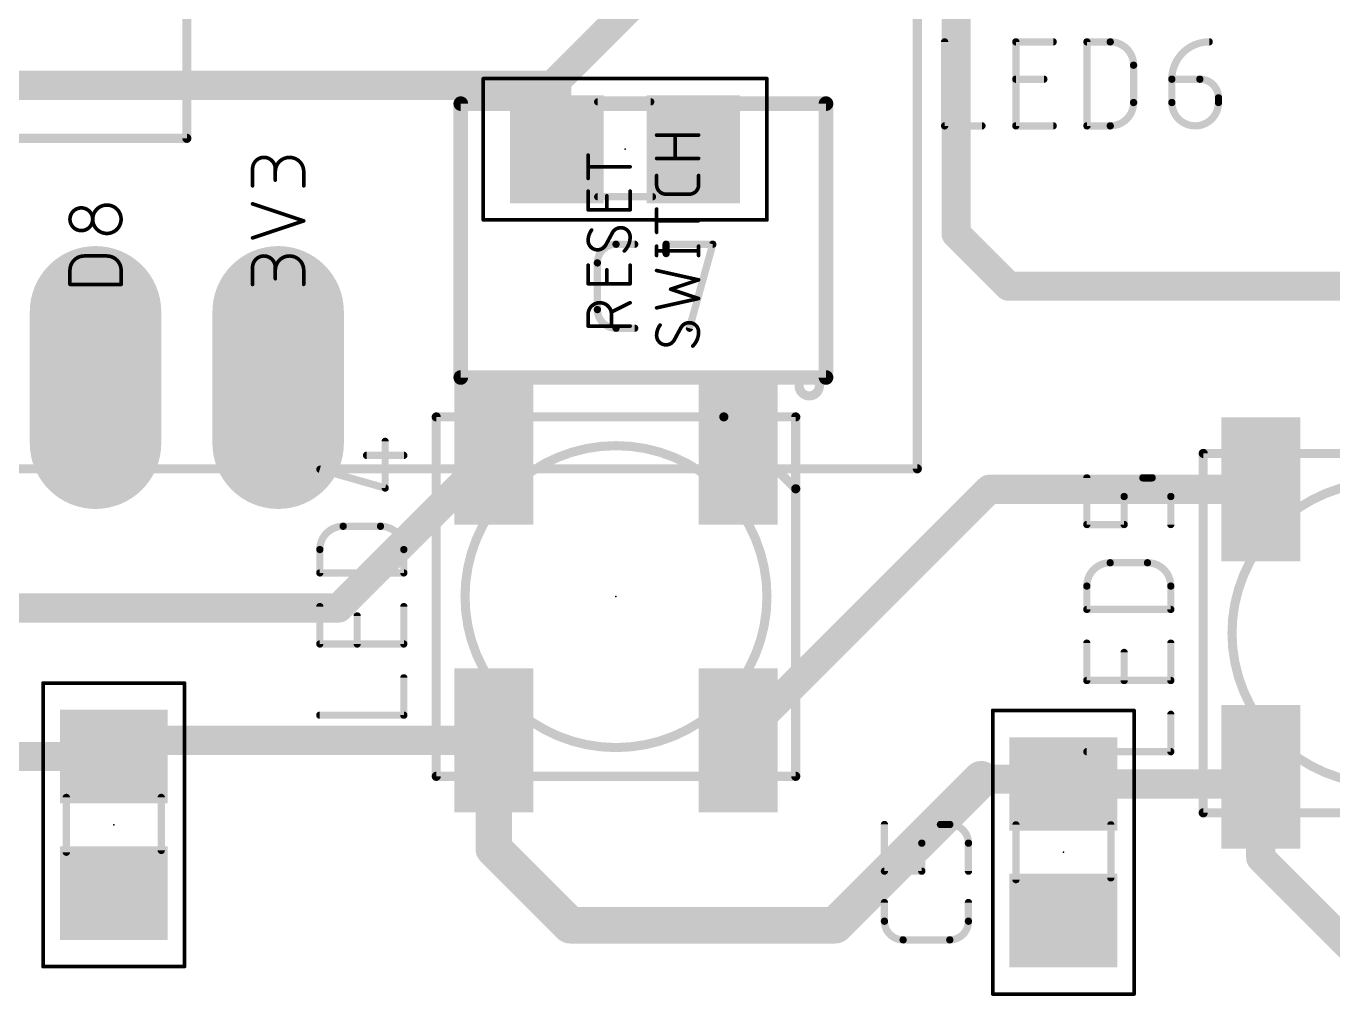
# Model space of a CAD drawing. Extents: x -64 to 81, y -144 to 13.
# Drawn here: x 5.38 to 23.56, y -107.66 to -94.17 of the extents above; entities that cross this region are included whole.
import ezdxf

# ---------------------------------------------------------------- set-up
doc = ezdxf.new("R2010")
doc.units = 0
for name, color, linetype in [('1', 12, 'CONTINUOUS'), ('17', 110, 'CONTINUOUS'), ('21', 253, 'CONTINUOUS'), ('23', 53, 'CONTINUOUS'), ('25', 253, 'CONTINUOUS'), ('39', 12, 'CONTINUOUS'), ('51', 253, 'CONTINUOUS')]:
    doc.layers.add(name, color=color, linetype=linetype)

# ---------------------------------------------------------------- blocks, each defined once
blk = doc.blocks.new('RECT')
blk.add_solid([(-0.5, -0.5), (0.5, -0.5), (-0.5, 0.5), (0.5, 0.5)])
blk = doc.blocks.new('LONGP100')
at = {"const_width": 1}
blk.add_lwpolyline([(-0.5, 0), (0.5, 0)], dxfattribs=at)
at = {"const_width": 0.5}
for points in [[(-0.5, 0.25, 1), (-0.5, -0.25)], [(0.5, -0.25, 1), (0.5, 0.25)]]:
    blk.add_lwpolyline(points, format="xyb", dxfattribs=at)

msp = doc.modelspace()

# ---------------------------------------------------------------- linework, layer by layer
at = {"layer": '1'}
for points, const_width in [([(16.256, -91.44), (12.766, -94.93)], 0.4064), ([(18.32, -97.06), (18.32, -93.14)], 0.4064), ([(12.639, -94.996), (-4.445, -94.996)], 0.4064), ([(12.766, -95.123), (12.639, -94.996)], 0.4064), ([(12.766, -94.93), (12.766, -95.885)], 0.4064), ([(12.766, -95.885), (12.766, -95.123)], 0.4064), ([(19.05, -97.79), (18.32, -97.06)], 0.4064), ([(27.178, -97.79), (19.05, -97.79)], 0.4064), ([(11.889, -100.108), (9.73, -102.267)], 0.4064), ([(18.781, -100.616), (15.289, -104.108)], 0.4064), ([(22.557, -100.616), (18.781, -100.616)], 0.4064), ([(9.73, -102.267), (-1.538, -102.267)], 0.4064), ([(6.829, -104.108), (6.604, -104.333)], 0.4064), ([(11.889, -104.108), (6.829, -104.108)], 0.4064), ([(11.889, -104.108), (11.889, -105.615)], 0.508), ([(6.604, -104.333), (1.27, -104.333)], 0.4064), ([(18.669, -104.648), (16.637, -106.68)], 0.508), ([(18.669, -104.648), (19.746, -104.648)], 0.4064), ([(19.812, -104.714), (19.746, -104.648)], 0.4064), ([(22.557, -104.616), (22.459, -104.714)], 0.4064), ([(22.557, -104.616), (22.557, -105.742)], 0.4064), ([(22.459, -104.714), (19.812, -104.714)], 0.4064), ([(11.889, -105.615), (12.954, -106.68)], 0.508), ([(22.557, -105.742), (24.003, -107.188)], 0.4064), ([(12.954, -106.68), (16.637, -106.68)], 0.508)]:
    msp.add_lwpolyline(points, dxfattribs=dict(at, const_width=const_width))
for points, const_width in [([(12.7108, -94.9242, 1), (12.5672, -95.0678)], 0.2032), ([(12.639, -95.0976, 1), (12.639, -94.8944)], 0.2032), ([(12.8676, -94.93, 1), (12.6644, -94.93)], 0.2032), ([(12.6942, -94.8582, 1), (12.8378, -95.0018)], 0.2032), ([(12.8676, -95.123, 1), (12.6644, -95.123)], 0.2032), ([(12.6942, -95.1948, 1), (12.8378, -95.0512)], 0.2032), ([(12.6644, -95.885, 1), (12.8676, -95.885)], 0.2032), ([(12.6644, -95.885, 1), (12.8676, -95.885)], 0.2032), ([(18.3918, -96.9882, 1), (18.2482, -97.1318)], 0.2032), ([(18.2184, -97.06, 1), (18.4216, -97.06)], 0.2032), ([(19.05, -97.6884, 1), (19.05, -97.8916)], 0.2032), ([(18.9782, -97.8618, 1), (19.1218, -97.7182)], 0.2032), ([(11.9608, -100.1798, 1), (11.8172, -100.0362)], 0.2032), ([(18.781, -100.5144, 1), (18.781, -100.7176)], 0.2032), ([(18.8528, -100.6878, 1), (18.7092, -100.5442)], 0.2032), ([(22.557, -100.7176, 1), (22.557, -100.5144)], 0.2032), ([(9.6582, -102.1952, 1), (9.8018, -102.3388)], 0.2032), ([(9.73, -102.3686, 1), (9.73, -102.1654)], 0.2032), ([(6.829, -104.0064, 1), (6.829, -104.2096)], 0.2032), ([(6.9008, -104.1798, 1), (6.7572, -104.0362)], 0.2032), ([(12.016, -104.108, 1), (11.762, -104.108)], 0.254), ([(11.889, -104.2096, 1), (11.889, -104.0064)], 0.2032), ([(15.2172, -104.0362, 1), (15.3608, -104.1798)], 0.2032), ([(6.604, -104.4346, 1), (6.604, -104.2314)], 0.2032), ([(6.5322, -104.2612, 1), (6.6758, -104.4048)], 0.2032), ([(18.7588, -104.7378, 1), (18.5792, -104.5582)], 0.254), ([(18.669, -104.5464, 1), (18.669, -104.7496)], 0.2032), ([(19.8178, -104.5762, 1), (19.6742, -104.7198)], 0.2032), ([(19.746, -104.7496, 1), (19.746, -104.5464)], 0.2032), ([(22.6586, -104.616, 1), (22.4554, -104.616)], 0.2032), ([(22.6288, -104.6878, 1), (22.4852, -104.5442)], 0.2032), ([(19.812, -104.6124, 1), (19.812, -104.8156)], 0.2032), ([(19.7402, -104.7858, 1), (19.8838, -104.6422)], 0.2032), ([(22.3872, -104.6422, 1), (22.5308, -104.7858)], 0.2032), ([(22.459, -104.8156, 1), (22.459, -104.6124)], 0.2032), ([(11.9788, -105.5252, 1), (11.7992, -105.7048)], 0.254), ([(11.762, -105.615, 1), (12.016, -105.615)], 0.254), ([(22.6288, -105.6702, 1), (22.4852, -105.8138)], 0.2032), ([(22.4554, -105.742, 1), (22.6586, -105.742)], 0.2032), ([(12.954, -106.553, 1), (12.954, -106.807)], 0.254), ([(12.8642, -106.7698, 1), (13.0438, -106.5902)], 0.254), ([(16.5472, -106.5902, 1), (16.7268, -106.7698)], 0.254), ([(16.637, -106.807, 1), (16.637, -106.553)], 0.254)]:
    msp.add_lwpolyline(points, format="xyb", dxfattribs=dict(at, const_width=const_width))
at = {"layer": '21'}
for points, const_width in [([(17.78, -100.33), (17.78, -74.93)], 0.127), ([(7.62, -95.7326), (7.62, -79.756)], 0.127), ([(11.43, -95.25), (11.43, -99.06)], 0.2032), ([(16.51, -95.25), (11.43, -95.25)], 0.2032), ([(16.51, -99.06), (16.51, -95.25)], 0.2032), ([(-10.6934, -95.7326), (7.62, -95.7326)], 0.127), ([(11.43, -99.06), (16.51, -99.06)], 0.2032), ([(11.089, -104.608), (11.089, -99.608)], 0.127), ([(11.089, -99.608), (15.089, -99.608)], 0.127), ([(15.089, -99.608), (16.089, -99.608)], 0.127), ([(16.089, -100.608), (15.089, -99.608)], 0.127), ([(16.089, -99.608), (16.089, -100.608)], 0.127), ([(21.757, -105.116), (21.757, -100.116)], 0.127), ([(21.757, -100.116), (25.757, -100.116)], 0.127), ([(-13.97, -100.33), (17.78, -100.33)], 0.127), ([(16.089, -100.608), (16.089, -104.608)], 0.127), ([(16.089, -104.608), (11.089, -104.608)], 0.127), ([(26.757, -105.116), (21.757, -105.116)], 0.127)]:
    msp.add_lwpolyline(points, dxfattribs=dict(at, const_width=const_width))
for points, const_width in [([(11.4808, -95.25, 1), (11.3792, -95.25)], 0.1016), ([(11.43, -95.1992, 1), (11.43, -95.3008)], 0.1016), ([(16.5608, -95.25, 1), (16.4592, -95.25)], 0.1016), ([(16.51, -95.3008, 1), (16.51, -95.1992)], 0.1016), ([(7.5883, -95.7326, 1), (7.6517, -95.7326)], 0.0635), ([(7.62, -95.7644, 1), (7.62, -95.7009)], 0.0635), ([(11.43, -99.0092, 1), (11.43, -99.1108)], 0.1016), ([(11.3792, -99.06, 1), (11.4808, -99.06)], 0.1016), ([(16.277, -99.3154, 1), (16.277, -99.0326, 1), (16.277, -99.3154)], 0.127), ([(16.4592, -99.06, 1), (16.5608, -99.06)], 0.1016), ([(16.51, -99.1108, 1), (16.51, -99.0092)], 0.1016), ([(11.1208, -99.608, 1), (11.0572, -99.608)], 0.0635), ([(11.089, -99.5763, 1), (11.089, -99.6398)], 0.0635), ([(15.1115, -99.5855, 1), (15.0665, -99.6305)], 0.0635), ([(15.089, -99.5763, 1), (15.089, -99.6398)], 0.0635), ([(15.089, -99.6398, 1), (15.089, -99.5763)], 0.0635), ([(16.1208, -99.608, 1), (16.0573, -99.608)], 0.0635), ([(16.089, -99.6398, 1), (16.089, -99.5763)], 0.0635), ([(13.589, -104.208, 1), (13.589, -100.008, 1), (13.589, -104.208)], 0.127), ([(21.757, -100.0842, 1), (21.757, -100.1478)], 0.0635), ([(21.7888, -100.116, 1), (21.7253, -100.116)], 0.0635), ([(17.7483, -100.33, 1), (17.8117, -100.33)], 0.0635), ([(17.78, -100.3618, 1), (17.78, -100.2982)], 0.0635), ([(24.257, -104.716, 1), (24.257, -100.516, 1), (24.257, -104.716)], 0.127), ([(16.1208, -100.608, 1), (16.0573, -100.608)], 0.0635), ([(16.0573, -100.608, 1), (16.1208, -100.608)], 0.0635), ([(16.0665, -100.6305, 1), (16.1115, -100.5855)], 0.0635), ([(11.0572, -104.608, 1), (11.1208, -104.608)], 0.0635), ([(11.089, -104.5763, 1), (11.089, -104.6398)], 0.0635), ([(16.0573, -104.608, 1), (16.1208, -104.608)], 0.0635), ([(16.089, -104.6398, 1), (16.089, -104.5763)], 0.0635), ([(21.757, -105.0842, 1), (21.757, -105.1478)], 0.0635), ([(21.7253, -105.116, 1), (21.7888, -105.116)], 0.0635)]:
    msp.add_lwpolyline(points, format="xyb", dxfattribs=dict(at, const_width=const_width))
at = {"layer": '23'}
for p in [(13.716, -95.885), (13.589, -102.108), (6.604, -105.283), (19.812, -105.664)]:
    msp.add_point(p, dxfattribs=at)
at = {"layer": '25'}
for points, const_width in [([(18.1601, -94.3908), (18.1601, -95.5592)], 0.1016), ([(19.1507, -95.5592), (19.1507, -94.3908)], 0.1016), ([(19.1507, -94.3908), (19.6699, -94.3908)], 0.1016), ([(20.139, -95.5592), (20.139, -94.3908)], 0.1016), ([(20.139, -94.3908), (20.4635, -94.3908)], 0.1016), ([(20.7881, -94.7154), (20.7881, -95.2346)], 0.1016), ([(19.1507, -94.9101), (19.5401, -94.9101)], 0.1016), ([(21.3201, -94.9101), (21.7096, -94.9101)], 0.1016), ([(21.3201, -95.2346), (21.3201, -94.9101)], 0.1016), ([(21.9692, -95.1697), (21.9692, -95.2346)], 0.1016), ([(18.1601, -95.5592), (18.6793, -95.5592)], 0.1016), ([(19.6699, -95.5592), (19.1507, -95.5592)], 0.1016), ([(20.4635, -95.5592), (20.139, -95.5592)], 0.1016), ([(14.1542, -95.6878), (14.7384, -95.6878)], 0.0508), ([(14.4138, -96.0124), (14.4138, -95.6878)], 0.0508), ([(13.2017, -96.2904), (13.2017, -95.9659)], 0.0508), ([(8.5344, -96.393), (8.5344, -96.1559)], 0.0508), ([(8.8505, -96.1559), (8.8505, -96.314)], 0.0508), ([(13.7858, -96.1282), (13.2017, -96.1282)], 0.0508), ([(14.7384, -96.0124), (14.1542, -96.0124)], 0.0508), ([(9.2456, -96.393), (9.2456, -96.1955)], 0.0508), ([(14.1542, -96.3795), (14.1542, -96.2497)], 0.0508), ([(14.7384, -96.2497), (14.7384, -96.3795)], 0.0508), ([(13.2017, -96.7274), (13.2017, -96.4678)], 0.0508), ([(13.4613, -96.7274), (13.4613, -96.5327)], 0.0508), ([(13.7858, -96.4678), (13.7858, -96.7274)], 0.0508), ([(14.6085, -96.5093), (14.284, -96.5093)], 0.0508), ([(9.2456, -96.8813), (8.5344, -96.6442)], 0.0508), ([(14.1542, -97.0411), (14.1542, -96.7165)], 0.0508), ([(8.5344, -97.1183), (9.2456, -96.8813)], 0.0508), ([(13.7858, -96.7274), (13.2017, -96.7274)], 0.0508), ([(14.7384, -96.8788), (14.1542, -96.8788)], 0.0508), ([(13.5424, -97.0404), (13.4451, -97.2189)], 0.0508), ([(13.5899, -97.2058), (13.8496, -97.2058)], 0.1016), ([(14.1542, -97.3628), (14.1542, -97.233)], 0.0508), ([(14.2861, -97.3356), (14.2861, -97.2058)], 0.1016), ([(14.2861, -97.2058), (14.9352, -97.2058)], 0.1016), ([(14.9352, -97.2058), (14.6106, -98.3742)], 0.1016), ([(14.7384, -97.3628), (14.7384, -97.233)], 0.0508), ([(6.192, -97.3695), (6.508, -97.3695)], 0.0508), ([(13.3303, -98.1146), (13.3303, -97.4654)], 0.1016), ([(14.1542, -97.2979), (14.7384, -97.2979)], 0.0508), ([(5.9944, -97.7646), (5.9944, -97.567)], 0.0508), ([(6.7056, -97.567), (6.7056, -97.7646)], 0.0508), ([(8.5344, -97.7646), (8.5344, -97.5275)], 0.0508), ([(8.8505, -97.5275), (8.8505, -97.6856)], 0.0508), ([(9.2456, -97.7646), (9.2456, -97.567)], 0.0508), ([(13.2017, -97.7561), (13.2017, -97.4965)], 0.0508), ([(13.4613, -97.7561), (13.4613, -97.5614)], 0.0508), ([(13.7858, -97.4965), (13.7858, -97.7561)], 0.0508), ([(14.7384, -97.7015), (14.1542, -97.5716)], 0.0508), ([(6.7056, -97.7646), (5.9944, -97.7646)], 0.0508), ([(13.7858, -97.7561), (13.2017, -97.7561)], 0.0508), ([(14.3489, -97.8313), (14.7384, -97.7015)], 0.0508), ([(14.1542, -98.0909), (14.7384, -97.9611)], 0.0508), ([(14.7384, -97.9611), (14.3489, -97.8313)], 0.0508), ([(13.7858, -98.0196), (13.5262, -98.1494)], 0.0508), ([(13.2017, -98.3441), (13.2017, -98.1819)], 0.0508), ([(13.7858, -98.3441), (13.2017, -98.3441)], 0.0508), ([(13.5262, -98.1819), (13.5262, -98.3441)], 0.0508), ([(13.8496, -98.3742), (13.5899, -98.3742)], 0.1016), ([(14.4949, -98.3626), (14.3976, -98.5411)], 0.0508), ([(10.3786, -100.5972), (10.3786, -99.9481)], 0.1016), ([(10.1189, -100.1428), (10.6382, -100.1428)], 0.1016), ([(9.4698, -100.3375), (10.3786, -100.5972)], 0.1016), ([(20.1378, -101.1052), (20.1378, -100.4561)], 0.1016), ([(21.0466, -100.4561), (20.9167, -100.4561)], 0.1016), ([(20.6571, -100.7157), (20.6571, -101.1052)], 0.1016), ([(21.3062, -101.1052), (21.3062, -100.7157)], 0.1016), ([(9.7944, -101.1292), (10.3136, -101.1292)], 0.1016), ([(20.6571, -101.1052), (20.1378, -101.1052)], 0.1016), ([(9.4698, -101.7783), (9.4698, -101.4537)], 0.1016), ([(10.6382, -101.4537), (10.6382, -101.7783)], 0.1016), ([(20.4624, -101.6372), (20.9816, -101.6372)], 0.1016), ([(10.6382, -101.7783), (9.4698, -101.7783)], 0.1016), ([(20.1378, -102.2863), (20.1378, -101.9617)], 0.1016), ([(21.3062, -101.9617), (21.3062, -102.2863)], 0.1016), ([(9.4698, -102.7666), (9.4698, -102.2473)], 0.1016), ([(10.6382, -102.2473), (10.6382, -102.7666)], 0.1016), ([(21.3062, -102.2863), (20.1378, -102.2863)], 0.1016), ([(9.9891, -102.7666), (9.9891, -102.3771)], 0.1016), ([(10.6382, -102.7666), (9.4698, -102.7666)], 0.1016), ([(20.1378, -103.2746), (20.1378, -102.7553)], 0.1016), ([(20.6571, -103.2746), (20.6571, -102.8851)], 0.1016), ([(21.3062, -102.7553), (21.3062, -103.2746)], 0.1016), ([(10.6382, -103.7572), (10.6382, -103.2379)], 0.1016), ([(21.3062, -103.2746), (20.1378, -103.2746)], 0.1016), ([(9.4698, -103.7572), (10.6382, -103.7572)], 0.1016), ([(21.3062, -104.2652), (21.3062, -103.7459)], 0.1016), ([(20.1378, -104.2652), (21.3062, -104.2652)], 0.1016), ([(17.3228, -105.9274), (17.3228, -105.2783)], 0.1016), ([(18.2316, -105.2783), (18.1017, -105.2783)], 0.1016), ([(17.8421, -105.5379), (17.8421, -105.9274)], 0.1016), ([(18.4912, -105.9274), (18.4912, -105.5379)], 0.1016), ([(17.8421, -105.9274), (17.3228, -105.9274)], 0.1016), ([(17.3228, -106.6236), (17.3228, -106.3639)], 0.1016), ([(18.4912, -106.3639), (18.4912, -106.6236)], 0.1016), ([(18.2316, -106.8832), (17.5824, -106.8832)], 0.1016)]:
    msp.add_lwpolyline(points, dxfattribs=dict(at, const_width=const_width))
for points, const_width in [([(18.1855, -94.3908, 1), (18.1347, -94.3908)], 0.0508), ([(19.1761, -94.3908, 1), (19.1253, -94.3908)], 0.0508), ([(19.1507, -94.3654, 1), (19.1507, -94.4162)], 0.0508), ([(19.6699, -94.4162, 1), (19.6699, -94.3654)], 0.0508), ([(20.1644, -94.3908, 1), (20.1136, -94.3908)], 0.0508), ([(20.139, -94.3654, 1), (20.139, -94.4162)], 0.0508), ([(20.7881, -94.7154, 0.4142), (20.4635, -94.3908)], 0.1016), ([(20.4635, -94.3654, 1), (20.4635, -94.4162)], 0.0508), ([(20.4635, -94.4162, 1), (20.4635, -94.3654)], 0.0508), ([(21.8394, -94.3908, 0.4142), (21.3201, -94.9101)], 0.1016), ([(21.8394, -94.4162, 1), (21.8394, -94.3654)], 0.0508), ([(20.8135, -94.7154, 1), (20.7627, -94.7154)], 0.0508), ([(20.7627, -94.7154, 1), (20.8135, -94.7154)], 0.0508), ([(19.1507, -94.8847, 1), (19.1507, -94.9355)], 0.0508), ([(19.5401, -94.9355, 1), (19.5401, -94.8847)], 0.0508), ([(21.3201, -94.8847, 1), (21.3201, -94.9355)], 0.0508), ([(21.3455, -94.9101, 1), (21.2947, -94.9101)], 0.0508), ([(21.9692, -95.1697, 0.4142), (21.7096, -94.9101)], 0.1016), ([(21.7096, -94.8847, 1), (21.7096, -94.9355)], 0.0508), ([(21.7096, -94.9355, 1), (21.7096, -94.8847)], 0.0508), ([(21.2947, -94.9101, 1), (21.3455, -94.9101)], 0.0508), ([(20.4635, -95.5592, 0.4142), (20.7881, -95.2346)], 0.1016), ([(20.8135, -95.2346, 1), (20.7627, -95.2346)], 0.0508), ([(20.7627, -95.2346, 1), (20.8135, -95.2346)], 0.0508), ([(21.3201, -95.2346, 1), (21.9692, -95.2346)], 0.1016), ([(21.3455, -95.2346, 1), (21.2947, -95.2346)], 0.0508), ([(21.2947, -95.2346, 1), (21.3455, -95.2346)], 0.0508), ([(21.9946, -95.1697, 1), (21.9438, -95.1697)], 0.0508), ([(21.9438, -95.1697, 1), (21.9946, -95.1697)], 0.0508), ([(21.9946, -95.2346, 1), (21.9438, -95.2346)], 0.0508), ([(21.9438, -95.2346, 1), (21.9946, -95.2346)], 0.0508), ([(18.1601, -95.5338, 1), (18.1601, -95.5846)], 0.0508), ([(18.1347, -95.5592, 1), (18.1855, -95.5592)], 0.0508), ([(18.6793, -95.5846, 1), (18.6793, -95.5338)], 0.0508), ([(19.1507, -95.5338, 1), (19.1507, -95.5846)], 0.0508), ([(19.1253, -95.5592, 1), (19.1761, -95.5592)], 0.0508), ([(19.6699, -95.5846, 1), (19.6699, -95.5338)], 0.0508), ([(20.139, -95.5338, 1), (20.139, -95.5846)], 0.0508), ([(20.1136, -95.5592, 1), (20.1644, -95.5592)], 0.0508), ([(20.4635, -95.5338, 1), (20.4635, -95.5846)], 0.0508), ([(20.4635, -95.5846, 1), (20.4635, -95.5338)], 0.0508), ([(14.1542, -95.6751, 1), (14.1542, -95.7005)], 0.0254), ([(14.4265, -95.6878, 1), (14.4011, -95.6878)], 0.0254), ([(14.7384, -95.7005, 1), (14.7384, -95.6751)], 0.0254), ([(13.2144, -95.9659, 1), (13.189, -95.9659)], 0.0254), ([(8.8505, -96.1559, 1), (8.5344, -96.1559)], 0.0508), ([(8.5471, -96.1559, 1), (8.5217, -96.1559)], 0.0254), ([(8.5217, -96.1559, 1), (8.5471, -96.1559)], 0.0254), ([(9.2456, -96.1955, 1), (8.8505, -96.1955)], 0.0508), ([(8.8632, -96.1559, 1), (8.8378, -96.1559)], 0.0254), ([(8.8378, -96.1559, 1), (8.8632, -96.1559)], 0.0254), ([(13.2017, -96.1155, 1), (13.2017, -96.1409)], 0.0254), ([(13.7858, -96.1409, 1), (13.7858, -96.1155)], 0.0254), ([(14.1542, -95.9997, 1), (14.1542, -96.0251)], 0.0254), ([(14.4011, -96.0124, 1), (14.4265, -96.0124)], 0.0254), ([(14.7384, -96.0251, 1), (14.7384, -95.9997)], 0.0254), ([(8.8378, -96.1955, 1), (8.8632, -96.1955)], 0.0254), ([(8.8378, -96.314, 1), (8.8632, -96.314)], 0.0254), ([(9.2583, -96.1955, 1), (9.2329, -96.1955)], 0.0254), ([(9.2329, -96.1955, 1), (9.2583, -96.1955)], 0.0254), ([(13.189, -96.2904, 1), (13.2144, -96.2904)], 0.0254), ([(14.1669, -96.2497, 1), (14.1415, -96.2497)], 0.0254), ([(14.7511, -96.2497, 1), (14.7256, -96.2497)], 0.0254), ([(8.5217, -96.393, 1), (8.5471, -96.393)], 0.0254), ([(9.2329, -96.393, 1), (9.2583, -96.393)], 0.0254), ([(13.2144, -96.4678, 1), (13.189, -96.4678)], 0.0254), ([(13.474, -96.5327, 1), (13.4486, -96.5327)], 0.0254), ([(13.7986, -96.4678, 1), (13.7731, -96.4678)], 0.0254), ([(14.1541, -96.3795, 0.4142), (14.284, -96.5093)], 0.0508), ([(14.1668, -96.3795, 1), (14.1414, -96.3795)], 0.0254), ([(14.1415, -96.3795, 1), (14.1669, -96.3795)], 0.0254), ([(14.284, -96.4966, 1), (14.284, -96.522)], 0.0254), ([(14.284, -96.522, 1), (14.284, -96.4966)], 0.0254), ([(14.6085, -96.5093, 0.4142), (14.7384, -96.3795)], 0.0508), ([(14.6085, -96.4966, 1), (14.6085, -96.522)], 0.0254), ([(14.6085, -96.522, 1), (14.6085, -96.4966)], 0.0254), ([(14.7511, -96.3795, 1), (14.7256, -96.3795)], 0.0254), ([(14.7256, -96.3795, 1), (14.7511, -96.3795)], 0.0254), ([(6.1524, -96.7003, 1), (6.1524, -97.0164)], 0.0508), ([(6.1524, -97.0164, 1), (6.1524, -96.7003)], 0.0508), ([(6.1524, -96.6876, 1), (6.1524, -96.713)], 0.0254), ([(6.1524, -96.713, 1), (6.1524, -96.6876)], 0.0254), ([(6.508, -96.6608, 1), (6.508, -97.0559)], 0.0508), ([(6.508, -97.0559, 1), (6.508, -96.6608)], 0.0508), ([(6.508, -96.6481, 1), (6.508, -96.6735)], 0.0254), ([(6.508, -96.6735, 1), (6.508, -96.6481)], 0.0254), ([(8.5384, -96.6321, 1), (8.5304, -96.6562)], 0.0254), ([(14.1669, -96.7165, 1), (14.1415, -96.7165)], 0.0254), ([(9.2496, -96.8933, 1), (9.2416, -96.8692)], 0.0254), ([(9.2416, -96.8933, 1), (9.2496, -96.8692)], 0.0254), ([(13.2017, -96.7147, 1), (13.2017, -96.7401)], 0.0254), ([(13.189, -96.7274, 1), (13.2144, -96.7274)], 0.0254), ([(13.4486, -96.7274, 1), (13.474, -96.7274)], 0.0254), ([(13.7731, -96.7274, 1), (13.7986, -96.7274)], 0.0254), ([(13.7858, -96.7401, 1), (13.7858, -96.7147)], 0.0254), ([(14.1542, -96.8661, 1), (14.1542, -96.8915)], 0.0254), ([(14.7384, -96.8915, 1), (14.7384, -96.8661)], 0.0254), ([(6.1524, -97.0037, 1), (6.1524, -97.0291)], 0.0254), ([(6.1524, -97.0291, 1), (6.1524, -97.0037)], 0.0254), ([(6.508, -97.0432, 1), (6.508, -97.0686)], 0.0254), ([(6.508, -97.0686, 1), (6.508, -97.0432)], 0.0254), ([(13.2503, -97.008, 0.1623), (13.2017, -97.154)], 0.0508), ([(13.2605, -97.0156, 1), (13.2402, -97.0003)], 0.0254), ([(13.656, -96.9755, 0.2656), (13.5424, -97.0404)], 0.0508), ([(13.5315, -97.034, 1), (13.5534, -97.0469)], 0.0254), ([(13.5536, -97.0465, 1), (13.5313, -97.0343)], 0.0254), ([(13.7858, -97.1053, 0.4142), (13.656, -96.9755)], 0.0508), ([(13.656, -96.9628, 1), (13.656, -96.9882)], 0.0254), ([(13.656, -96.9882, 1), (13.656, -96.9628)], 0.0254), ([(14.1415, -97.0411, 1), (14.1669, -97.0411)], 0.0254), ([(8.5304, -97.1063, 1), (8.5384, -97.1304)], 0.0254), ([(13.2017, -97.154, 0.4142), (13.3315, -97.2838)], 0.0508), ([(13.2144, -97.154, 1), (13.189, -97.154)], 0.0254), ([(13.189, -97.154, 1), (13.2144, -97.154)], 0.0254), ([(13.5899, -97.2058, 0.4142), (13.3303, -97.4654)], 0.1016), ([(13.3315, -97.2838, 0.2656), (13.4451, -97.2189)], 0.0508), ([(13.4339, -97.2128, 1), (13.4562, -97.225)], 0.0254), ([(13.456, -97.2254, 1), (13.4341, -97.2125)], 0.0254), ([(13.5899, -97.1804, 1), (13.5899, -97.2312)], 0.0508), ([(13.5899, -97.2312, 1), (13.5899, -97.1804)], 0.0508), ([(13.7047, -97.3001, 0.2), (13.7858, -97.1053)], 0.0508), ([(13.7731, -97.1053, 1), (13.7985, -97.1053)], 0.0254), ([(13.7985, -97.1053, 1), (13.7732, -97.1053)], 0.0254), ([(13.8496, -97.2312, 1), (13.8496, -97.1804)], 0.0508), ([(14.1669, -97.233, 1), (14.1415, -97.233)], 0.0254), ([(14.3115, -97.2058, 1), (14.2607, -97.2058)], 0.0508), ([(14.2861, -97.1804, 1), (14.2861, -97.2312)], 0.0508), ([(14.7511, -97.233, 1), (14.7256, -97.233)], 0.0254), ([(14.9597, -97.2126, 1), (14.9107, -97.199)], 0.0508), ([(14.9352, -97.2312, 1), (14.9352, -97.1804)], 0.0508), ([(6.192, -97.3695, 0.4142), (5.9944, -97.567)], 0.0508), ([(6.192, -97.3568, 1), (6.192, -97.3822)], 0.0254), ([(6.192, -97.3822, 1), (6.192, -97.3568)], 0.0254), ([(6.7056, -97.567, 0.4142), (6.508, -97.3695)], 0.0508), ([(6.508, -97.3568, 1), (6.508, -97.3822)], 0.0254), ([(6.508, -97.3822, 1), (6.508, -97.3568)], 0.0254), ([(8.8505, -97.5275, 1), (8.5344, -97.5275)], 0.0508), ([(9.2456, -97.567, 1), (8.8505, -97.567)], 0.0508), ([(13.3557, -97.4654, 1), (13.3049, -97.4654)], 0.0508), ([(13.3315, -97.2711, 1), (13.3315, -97.2965)], 0.0254), ([(13.3315, -97.2965, 1), (13.3315, -97.2711)], 0.0254), ([(13.6958, -97.2911, 1), (13.7137, -97.3091)], 0.0254), ([(14.1542, -97.2852, 1), (14.1542, -97.3106)], 0.0254), ([(14.1415, -97.3628, 1), (14.1669, -97.3628)], 0.0254), ([(14.2607, -97.3356, 1), (14.3115, -97.3356)], 0.0508), ([(14.7256, -97.3628, 1), (14.7511, -97.3628)], 0.0254), ([(14.7384, -97.3106, 1), (14.7384, -97.2852)], 0.0254), ([(6.0071, -97.567, 1), (5.9817, -97.567)], 0.0254), ([(5.9817, -97.567, 1), (6.0071, -97.567)], 0.0254), ([(6.7183, -97.567, 1), (6.6929, -97.567)], 0.0254), ([(6.6929, -97.567, 1), (6.7183, -97.567)], 0.0254), ([(8.5471, -97.5275, 1), (8.5217, -97.5275)], 0.0254), ([(8.5217, -97.5275, 1), (8.5471, -97.5275)], 0.0254), ([(8.8632, -97.5275, 1), (8.8378, -97.5275)], 0.0254), ([(8.8378, -97.5275, 1), (8.8632, -97.5275)], 0.0254), ([(8.8378, -97.567, 1), (8.8632, -97.567)], 0.0254), ([(9.2583, -97.567, 1), (9.2329, -97.567)], 0.0254), ([(9.2329, -97.567, 1), (9.2583, -97.567)], 0.0254), ([(13.2144, -97.4965, 1), (13.189, -97.4965)], 0.0254), ([(13.3049, -97.4654, 1), (13.3557, -97.4654)], 0.0508), ([(13.474, -97.5614, 1), (13.4486, -97.5614)], 0.0254), ([(13.7986, -97.4965, 1), (13.7731, -97.4965)], 0.0254), ([(14.1569, -97.5592, 1), (14.1514, -97.584)], 0.0254), ([(5.9944, -97.7519, 1), (5.9944, -97.7773)], 0.0254), ([(5.9817, -97.7646, 1), (6.0071, -97.7646)], 0.0254), ([(6.6929, -97.7646, 1), (6.7183, -97.7646)], 0.0254), ([(6.7056, -97.7773, 1), (6.7056, -97.7519)], 0.0254), ([(8.5217, -97.7646, 1), (8.5471, -97.7646)], 0.0254), ([(8.8378, -97.6856, 1), (8.8632, -97.6856)], 0.0254), ([(9.2329, -97.7646, 1), (9.2583, -97.7646)], 0.0254), ([(13.2017, -97.7434, 1), (13.2017, -97.7688)], 0.0254), ([(13.189, -97.7561, 1), (13.2144, -97.7561)], 0.0254), ([(13.4486, -97.7561, 1), (13.474, -97.7561)], 0.0254), ([(13.7731, -97.7561, 1), (13.7986, -97.7561)], 0.0254), ([(13.7858, -97.7688, 1), (13.7858, -97.7434)], 0.0254), ([(14.7424, -97.7135, 1), (14.7343, -97.6894)], 0.0254), ([(14.7356, -97.7138, 1), (14.7411, -97.6891)], 0.0254), ([(14.3529, -97.8192, 1), (14.3449, -97.8433)], 0.0254), ([(14.3449, -97.8192, 1), (14.3529, -97.8433)], 0.0254), ([(14.7343, -97.9731, 1), (14.7424, -97.949)], 0.0254), ([(14.7411, -97.9735, 1), (14.7356, -97.9487)], 0.0254), ([(13.5262, -98.1819, 1), (13.2017, -98.1819)], 0.0508), ([(13.3303, -98.1146, 0.4142), (13.5899, -98.3742)], 0.1016), ([(13.3557, -98.1146, 1), (13.3049, -98.1146)], 0.0508), ([(13.3049, -98.1146, 1), (13.3557, -98.1146)], 0.0508), ([(13.5205, -98.138, 1), (13.5319, -98.1608)], 0.0254), ([(13.7915, -98.0309, 1), (13.7802, -98.0082)], 0.0254), ([(14.1514, -98.0785, 1), (14.1569, -98.1033)], 0.0254), ([(13.2144, -98.1819, 1), (13.189, -98.1819)], 0.0254), ([(13.189, -98.1819, 1), (13.2144, -98.1819)], 0.0254), ([(13.2017, -98.3314, 1), (13.2017, -98.3568)], 0.0254), ([(13.5389, -98.1819, 1), (13.5135, -98.1819)], 0.0254), ([(13.5135, -98.1819, 1), (13.5389, -98.1819)], 0.0254), ([(13.5899, -98.3488, 1), (13.5899, -98.3996)], 0.0508), ([(13.5899, -98.3996, 1), (13.5899, -98.3488)], 0.0508), ([(13.7858, -98.3568, 1), (13.7858, -98.3314)], 0.0254), ([(13.8496, -98.3996, 1), (13.8496, -98.3488)], 0.0508), ([(14.2028, -98.3301, 0.1623), (14.1542, -98.4761)], 0.0508), ([(14.213, -98.3377, 1), (14.1927, -98.3225)], 0.0254), ([(14.6085, -98.2976, 0.2656), (14.4949, -98.3626)], 0.0508), ([(14.7383, -98.4275, 0.4142), (14.6085, -98.2976)], 0.0508), ([(14.6085, -98.2849, 1), (14.6085, -98.3103)], 0.0254), ([(14.6085, -98.3103, 1), (14.6085, -98.2849)], 0.0254), ([(13.189, -98.3441, 1), (13.2144, -98.3441)], 0.0254), ([(13.5135, -98.3441, 1), (13.5389, -98.3441)], 0.0254), ([(14.1542, -98.4761, 0.4142), (14.284, -98.606)], 0.0508), ([(14.1669, -98.4761, 1), (14.1415, -98.4761)], 0.0254), ([(14.1415, -98.4761, 1), (14.1669, -98.4761)], 0.0254), ([(14.484, -98.3561, 1), (14.5059, -98.369)], 0.0254), ([(14.5061, -98.3686, 1), (14.4838, -98.3565)], 0.0254), ([(14.5862, -98.3674, 1), (14.6351, -98.381)], 0.0508), ([(14.6572, -98.6222, 0.2), (14.7384, -98.4275)], 0.0508), ([(14.7256, -98.4275, 1), (14.751, -98.4275)], 0.0254), ([(14.751, -98.4275, 1), (14.7257, -98.4275)], 0.0254), ([(14.284, -98.606, 0.2656), (14.3976, -98.5411)], 0.0508), ([(14.284, -98.5933, 1), (14.284, -98.6187)], 0.0254), ([(14.284, -98.6187, 1), (14.284, -98.5933)], 0.0254), ([(14.3864, -98.535, 1), (14.4087, -98.5471)], 0.0254), ([(14.4085, -98.5475, 1), (14.3866, -98.5346)], 0.0254), ([(14.6483, -98.6132, 1), (14.6662, -98.6312)], 0.0254), ([(10.404, -99.9481, 1), (10.3532, -99.9481)], 0.0508), ([(10.1189, -100.1174, 1), (10.1189, -100.1682)], 0.0508), ([(10.6382, -100.1682, 1), (10.6382, -100.1174)], 0.0508), ([(9.4768, -100.3131, 1), (9.4628, -100.3619)], 0.0508), ([(20.1632, -100.4561, 1), (20.1124, -100.4561)], 0.0508), ([(20.9167, -100.4561, 0.4142), (20.6571, -100.7157)], 0.1016), ([(20.9167, -100.4307, 1), (20.9167, -100.4815)], 0.0508), ([(20.9167, -100.4815, 1), (20.9167, -100.4307)], 0.0508), ([(21.3062, -100.7157, 0.4142), (21.0466, -100.4561)], 0.1016), ([(21.0466, -100.4307, 1), (21.0466, -100.4815)], 0.0508), ([(21.0466, -100.4815, 1), (21.0466, -100.4307)], 0.0508), ([(10.3532, -100.5972, 1), (10.404, -100.5972)], 0.0508), ([(10.3716, -100.6216, 1), (10.3855, -100.5727)], 0.0508), ([(20.6825, -100.7157, 1), (20.6317, -100.7157)], 0.0508), ([(21.3316, -100.7157, 1), (21.2808, -100.7157)], 0.0508), ([(20.6317, -100.7157, 1), (20.6825, -100.7157)], 0.0508), ([(21.2808, -100.7157, 1), (21.3316, -100.7157)], 0.0508), ([(9.7944, -101.1292, 0.4142), (9.4698, -101.4537)], 0.1016), ([(9.7944, -101.1038, 1), (9.7944, -101.1546)], 0.0508), ([(9.7944, -101.1546, 1), (9.7944, -101.1038)], 0.0508), ([(10.6382, -101.4537, 0.4142), (10.3136, -101.1292)], 0.1016), ([(10.3136, -101.1038, 1), (10.3136, -101.1546)], 0.0508), ([(10.3136, -101.1546, 1), (10.3136, -101.1038)], 0.0508), ([(20.1378, -101.0798, 1), (20.1378, -101.1306)], 0.0508), ([(20.1124, -101.1052, 1), (20.1632, -101.1052)], 0.0508), ([(20.6317, -101.1052, 1), (20.6825, -101.1052)], 0.0508), ([(20.6571, -101.1306, 1), (20.6571, -101.0798)], 0.0508), ([(21.2808, -101.1052, 1), (21.3316, -101.1052)], 0.0508), ([(9.4952, -101.4537, 1), (9.4444, -101.4537)], 0.0508), ([(10.6636, -101.4537, 1), (10.6128, -101.4537)], 0.0508), ([(9.4444, -101.4537, 1), (9.4952, -101.4537)], 0.0508), ([(10.6128, -101.4537, 1), (10.6636, -101.4537)], 0.0508), ([(20.4624, -101.6372, 0.4142), (20.1378, -101.9617)], 0.1016), ([(20.4624, -101.6118, 1), (20.4624, -101.6626)], 0.0508), ([(20.4624, -101.6626, 1), (20.4624, -101.6118)], 0.0508), ([(21.3062, -101.9617, 0.4142), (20.9816, -101.6372)], 0.1016), ([(20.9816, -101.6118, 1), (20.9816, -101.6626)], 0.0508), ([(20.9816, -101.6626, 1), (20.9816, -101.6118)], 0.0508), ([(9.4698, -101.7529, 1), (9.4698, -101.8037)], 0.0508), ([(9.4444, -101.7783, 1), (9.4952, -101.7783)], 0.0508), ([(10.6128, -101.7783, 1), (10.6636, -101.7783)], 0.0508), ([(10.6382, -101.8037, 1), (10.6382, -101.7529)], 0.0508), ([(20.1632, -101.9617, 1), (20.1124, -101.9617)], 0.0508), ([(20.1124, -101.9617, 1), (20.1632, -101.9617)], 0.0508), ([(21.3316, -101.9617, 1), (21.2808, -101.9617)], 0.0508), ([(21.2808, -101.9617, 1), (21.3316, -101.9617)], 0.0508), ([(9.4952, -102.2473, 1), (9.4444, -102.2473)], 0.0508), ([(10.6636, -102.2473, 1), (10.6128, -102.2473)], 0.0508), ([(20.1378, -102.2609, 1), (20.1378, -102.3117)], 0.0508), ([(20.1124, -102.2863, 1), (20.1632, -102.2863)], 0.0508), ([(21.2808, -102.2863, 1), (21.3316, -102.2863)], 0.0508), ([(21.3062, -102.3117, 1), (21.3062, -102.2609)], 0.0508), ([(10.0145, -102.3771, 1), (9.9637, -102.3771)], 0.0508), ([(9.4698, -102.7412, 1), (9.4698, -102.792)], 0.0508), ([(9.4444, -102.7666, 1), (9.4952, -102.7666)], 0.0508), ([(9.9637, -102.7666, 1), (10.0145, -102.7666)], 0.0508), ([(10.6128, -102.7666, 1), (10.6636, -102.7666)], 0.0508), ([(10.6382, -102.792, 1), (10.6382, -102.7412)], 0.0508), ([(20.1632, -102.7553, 1), (20.1124, -102.7553)], 0.0508), ([(20.6825, -102.8851, 1), (20.6317, -102.8851)], 0.0508), ([(21.3316, -102.7553, 1), (21.2808, -102.7553)], 0.0508), ([(10.6636, -103.2379, 1), (10.6128, -103.2379)], 0.0508), ([(20.1378, -103.2492, 1), (20.1378, -103.3)], 0.0508), ([(21.3062, -103.3, 1), (21.3062, -103.2492)], 0.0508), ([(20.1124, -103.2746, 1), (20.1632, -103.2746)], 0.0508), ([(20.6317, -103.2746, 1), (20.6825, -103.2746)], 0.0508), ([(21.2808, -103.2746, 1), (21.3316, -103.2746)], 0.0508), ([(9.4698, -103.7318, 1), (9.4698, -103.7826)], 0.0508), ([(10.6128, -103.7572, 1), (10.6636, -103.7572)], 0.0508), ([(10.6382, -103.7826, 1), (10.6382, -103.7318)], 0.0508), ([(21.3316, -103.7459, 1), (21.2808, -103.7459)], 0.0508), ([(20.1378, -104.2398, 1), (20.1378, -104.2906)], 0.0508), ([(21.2808, -104.2652, 1), (21.3316, -104.2652)], 0.0508), ([(21.3062, -104.2906, 1), (21.3062, -104.2398)], 0.0508), ([(17.3482, -105.2783, 1), (17.2974, -105.2783)], 0.0508), ([(18.1017, -105.2783, 0.4142), (17.8421, -105.5379)], 0.1016), ([(18.1017, -105.2529, 1), (18.1017, -105.3037)], 0.0508), ([(18.1017, -105.3037, 1), (18.1017, -105.2529)], 0.0508), ([(18.4912, -105.5379, 0.4142), (18.2316, -105.2783)], 0.1016), ([(18.2316, -105.2529, 1), (18.2316, -105.3037)], 0.0508), ([(18.2316, -105.3037, 1), (18.2316, -105.2529)], 0.0508), ([(17.8675, -105.5379, 1), (17.8167, -105.5379)], 0.0508), ([(17.8167, -105.5379, 1), (17.8675, -105.5379)], 0.0508), ([(18.5166, -105.5379, 1), (18.4658, -105.5379)], 0.0508), ([(18.4658, -105.5379, 1), (18.5166, -105.5379)], 0.0508), ([(17.3228, -105.902, 1), (17.3228, -105.9528)], 0.0508), ([(17.2974, -105.9274, 1), (17.3482, -105.9274)], 0.0508), ([(17.8167, -105.9274, 1), (17.8675, -105.9274)], 0.0508), ([(17.8421, -105.9528, 1), (17.8421, -105.902)], 0.0508), ([(18.4658, -105.9274, 1), (18.5166, -105.9274)], 0.0508), ([(17.3482, -106.3639, 1), (17.2974, -106.3639)], 0.0508), ([(18.5166, -106.3639, 1), (18.4658, -106.3639)], 0.0508), ([(17.3228, -106.6236, 0.4142), (17.5824, -106.8832)], 0.1016), ([(17.3482, -106.6236, 1), (17.2974, -106.6236)], 0.0508), ([(17.2974, -106.6236, 1), (17.3482, -106.6236)], 0.0508), ([(18.2316, -106.8832, 0.4142), (18.4912, -106.6236)], 0.1016), ([(18.5166, -106.6236, 1), (18.4658, -106.6236)], 0.0508), ([(18.4658, -106.6236, 1), (18.5166, -106.6236)], 0.0508), ([(17.5824, -106.8578, 1), (17.5824, -106.9086)], 0.0508), ([(17.5824, -106.9086, 1), (17.5824, -106.8578)], 0.0508), ([(18.2316, -106.8578, 1), (18.2316, -106.9086)], 0.0508), ([(18.2316, -106.9086, 1), (18.2316, -106.8578)], 0.0508)]:
    msp.add_lwpolyline(points, format="xyb", dxfattribs=dict(at, const_width=const_width))
at = {"layer": '39', "const_width": 0.0508}
for points in [[(11.743, -94.902), (15.689, -94.902)], [(11.743, -96.868), (11.743, -94.902)], [(15.689, -94.902), (15.689, -96.868)], [(15.689, -96.868), (11.743, -96.868)], [(5.621, -107.256), (5.621, -103.31)], [(5.621, -103.31), (7.587, -103.31)], [(7.587, -103.31), (7.587, -107.256)], [(18.829, -107.637), (18.829, -103.691)], [(18.829, -103.691), (20.795, -103.691)], [(20.795, -103.691), (20.795, -107.637)], [(7.587, -107.256), (5.621, -107.256)], [(20.795, -107.637), (18.829, -107.637)]]:
    msp.add_lwpolyline(points, dxfattribs=at)
at = {"layer": '39', "const_width": 0.0254}
for points in [[(11.743, -94.8893, 1), (11.743, -94.9147)], [(11.7557, -94.902, 1), (11.7303, -94.902)], [(15.7017, -94.902, 1), (15.6763, -94.902)], [(15.689, -94.9147, 1), (15.689, -94.8893)], [(11.743, -96.8553, 1), (11.743, -96.8807)], [(11.7303, -96.868, 1), (11.7557, -96.868)], [(15.6763, -96.868, 1), (15.7017, -96.868)], [(15.689, -96.8807, 1), (15.689, -96.8553)], [(5.6337, -103.31, 1), (5.6083, -103.31)], [(5.621, -103.2973, 1), (5.621, -103.3227)], [(7.5997, -103.31, 1), (7.5743, -103.31)], [(7.587, -103.3227, 1), (7.587, -103.2973)], [(18.8417, -103.691, 1), (18.8163, -103.691)], [(18.829, -103.6783, 1), (18.829, -103.7037)], [(20.8077, -103.691, 1), (20.7823, -103.691)], [(20.795, -103.7037, 1), (20.795, -103.6783)], [(5.621, -107.2433, 1), (5.621, -107.2687)], [(7.587, -107.2687, 1), (7.587, -107.2433)], [(5.6083, -107.256, 1), (5.6337, -107.256)], [(7.5743, -107.256, 1), (7.5997, -107.256)], [(18.829, -107.6243, 1), (18.829, -107.6497)], [(18.8163, -107.637, 1), (18.8417, -107.637)], [(20.7823, -107.637, 1), (20.8077, -107.637)], [(20.795, -107.6497, 1), (20.795, -107.6243)]]:
    msp.add_lwpolyline(points, format="xyb", dxfattribs=at)
at = {"layer": '51', "const_width": 0.1016}
for points in [[(14.072, -95.225), (13.335, -95.225)], [(14.097, -96.545), (13.335, -96.545)], [(5.944, -105.664), (5.944, -104.902)], [(7.264, -105.639), (7.264, -104.902)], [(19.152, -106.045), (19.152, -105.283)], [(20.472, -106.02), (20.472, -105.283)]]:
    msp.add_lwpolyline(points, dxfattribs=at)
at = {"layer": '51', "const_width": 0.0508}
for points in [[(13.335, -95.1996, 1), (13.335, -95.2504)], [(14.072, -95.2504, 1), (14.072, -95.1996)], [(13.335, -96.5196, 1), (13.335, -96.5704)], [(14.097, -96.5704, 1), (14.097, -96.5196)], [(5.9694, -104.902, 1), (5.9186, -104.902)], [(7.2894, -104.902, 1), (7.2386, -104.902)], [(19.1774, -105.283, 1), (19.1266, -105.283)], [(20.4974, -105.283, 1), (20.4466, -105.283)], [(5.9186, -105.664, 1), (5.9694, -105.664)], [(7.2386, -105.639, 1), (7.2894, -105.639)], [(19.1266, -106.045, 1), (19.1774, -106.045)], [(20.4466, -106.02, 1), (20.4974, -106.02)]]:
    msp.add_lwpolyline(points, format="xyb", dxfattribs=at)

# ---------------------------------------------------------------- block references
at = {"layer": '1'}
for p, xscale, yscale, rotation in [((12.766, -95.885), 1.3, 1.5, 180), ((14.666, -95.885), 1.3, 1.5, 180), ((11.889, -100.108), 2, 1.1, 90), ((15.289, -100.108), 2, 1.1, 90), ((22.557, -100.616), 2, 1.1, 90), ((11.889, -104.108), 2, 1.1, 90), ((15.289, -104.108), 2, 1.1, 90), ((6.604, -104.333), 1.3, 1.5, 90), ((22.557, -104.616), 2, 1.1, 90), ((19.812, -104.714), 1.3, 1.5, 90), ((6.604, -106.233), 1.3, 1.5, 90), ((19.812, -106.614), 1.3, 1.5, 90)]:
    msp.add_blockref('RECT', p, dxfattribs=dict(at, xscale=xscale, yscale=yscale, rotation=rotation))
at = {"layer": '17', "xscale": 1.8288, "yscale": 1.8288, "rotation": 270}
for p in [(6.35, -99.06), (6.35, -99.06), (8.89, -99.06), (8.89, -99.06)]:
    msp.add_blockref('LONGP100', p, dxfattribs=at)
at = {"layer": '51', "xscale": 0.7501, "yscale": 1.4501}
for p, rotation in [((12.9854, -95.8862), 180), ((14.4332, -95.8862), 180), ((6.6029, -104.5524), 90), ((19.8109, -104.9334), 90), ((6.6029, -106.0002), 90), ((19.8109, -106.3812), 90)]:
    msp.add_blockref('RECT', p, dxfattribs=dict(at, rotation=rotation))

doc.saveas('drawing.dxf')
